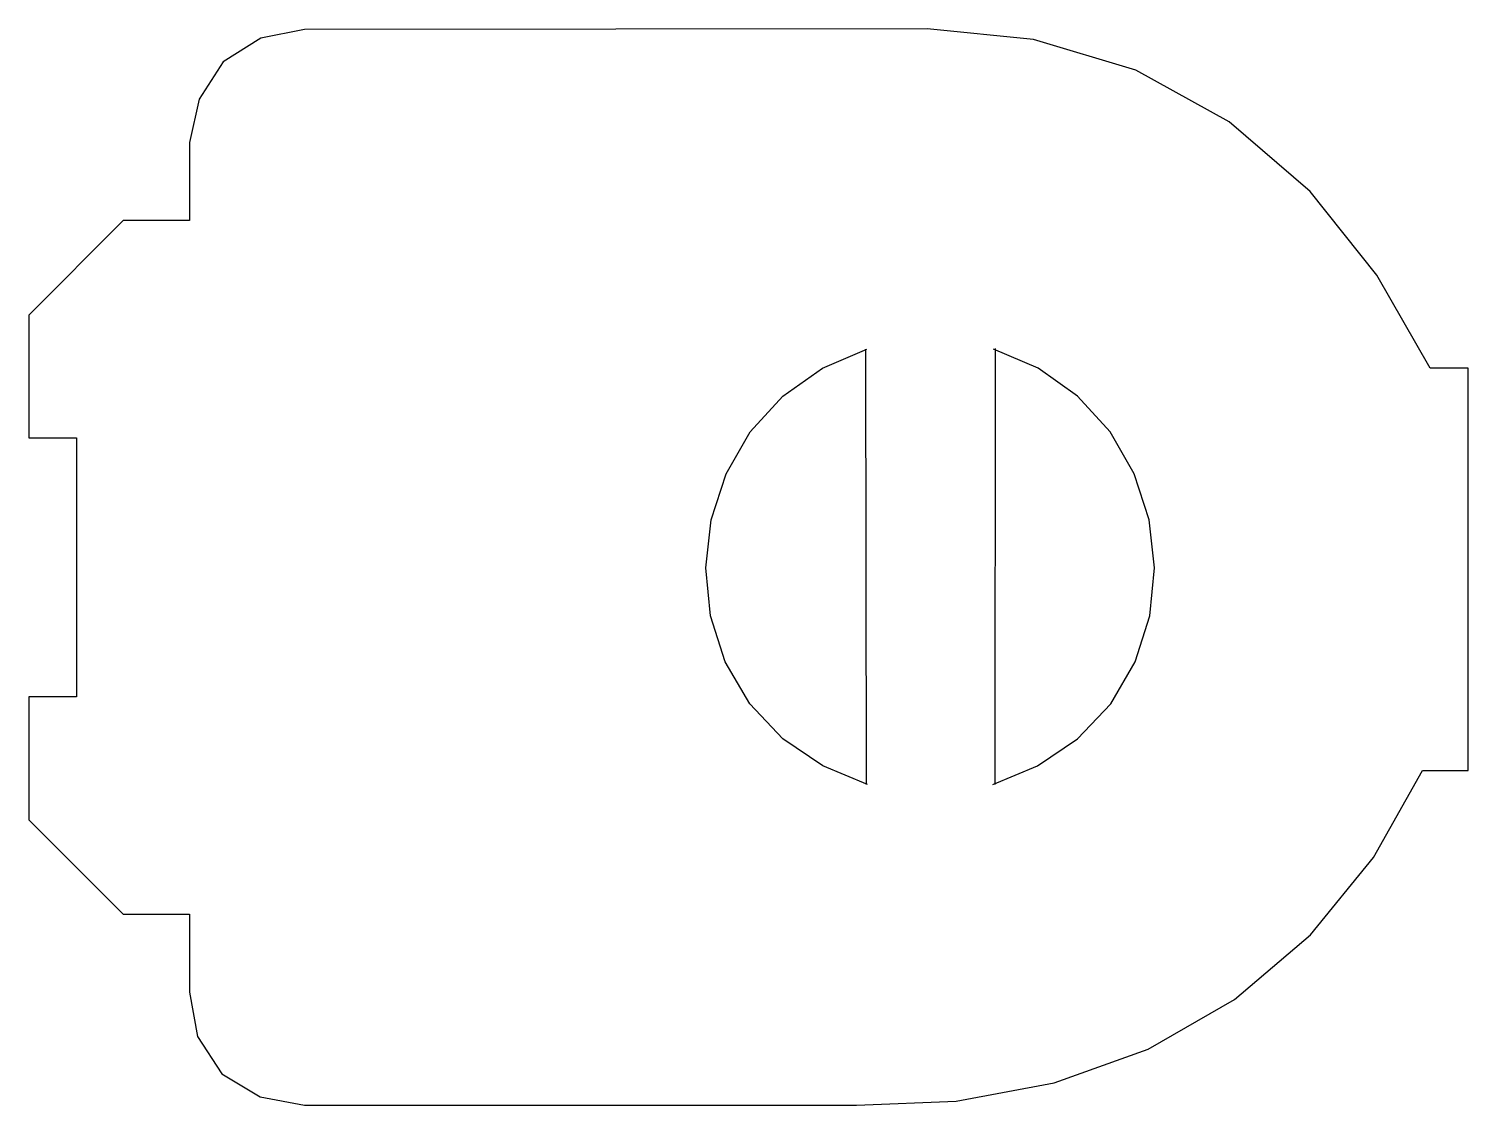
# Model space of a CAD drawing. Extents: x 19.5 to 40.1, y 34.4 to 49.8.
import ezdxf

# ---------------------------------------------------------------- set-up
doc = ezdxf.new("R2010")
doc.units = 0
doc.layers.add('Layer_1', color=7, linetype='CONTINUOUS')

msp = doc.modelspace()

# ---------------------------------------------------------------- linework, layer by layer
at = {"layer": 'Layer_1', "color": 1}
for points in [[(22.782166, 49.664579), (22.243647, 49.327283)], [(23.408329, 49.787531), (22.782166, 49.664579)], [(32.320829, 49.798331), (32.320829, 49.798331), (23.408329, 49.787131)], [(32.320829, 49.798331), (32.320829, 49.798331)], [(33.842454, 49.646715), (32.320829, 49.798331)], [(35.306877, 49.204683), (33.842454, 49.646715)], [(22.243647, 49.327283), (21.900051, 48.792387)], [(36.645321, 48.466187), (35.306877, 49.204683)], [(21.900051, 48.792387), (21.763015, 48.168811)], [(37.803527, 47.467843), (36.645321, 48.466187)], [(21.763015, 48.168811), (21.763015, 47.053211)], [(38.758794, 46.272691), (37.803527, 47.467843)], [(20.814578, 47.053211), (19.463015, 45.701611)], [(21.763015, 47.053211), (20.814578, 47.053211)], [(39.517669, 44.943691), (38.758794, 46.272691)], [(19.463015, 45.701611), (19.463015, 43.943851)], [(30.820977, 44.941699), (31.45833, 45.212411)], [(31.438172, 45.212411), (31.447548, 38.982723)], [(33.907856, 44.941699), (33.270502, 45.212411)], [(33.292703, 38.982723), (33.300143, 45.222491)], [(30.254858, 44.543163), (30.820977, 44.941699)], [(34.473975, 44.543163), (33.907856, 44.941699)], [(40.064544, 44.943691), (39.517669, 44.943691)], [(40.064544, 39.182723), (40.064544, 44.943691)], [(29.788675, 44.031075), (30.254858, 44.543163)], [(34.940158, 44.031075), (34.473975, 44.543163)], [(19.463015, 43.943851), (20.144266, 43.943851)], [(20.144266, 43.943851), (20.144266, 40.237603)], [(29.443142, 43.430963), (29.788675, 44.031075)], [(35.285691, 43.430963), (34.940158, 44.031075)], [(29.229872, 42.772507), (29.443142, 43.430963)], [(35.498961, 42.772507), (35.285691, 43.430963)], [(29.154728, 42.084443), (29.229872, 42.772507)], [(35.574105, 42.084443), (35.498961, 42.772507)], [(29.221368, 41.395763), (29.154728, 42.084443)], [(35.507465, 41.395763), (35.574105, 42.084443)], [(29.431282, 40.736643), (29.221368, 41.395763)], [(35.297551, 40.736643), (35.507465, 41.395763)], [(29.780777, 40.139363), (29.431282, 40.736643)], [(34.948056, 40.139363), (35.297551, 40.736643)], [(20.144266, 40.237603), (19.463015, 40.237603)], [(19.463015, 40.237603), (19.463015, 38.479763)], [(30.254701, 39.636323), (29.780777, 40.139363)], [(34.474132, 39.636323), (34.948056, 40.139363)], [(30.827821, 39.248483), (30.254701, 39.636323)], [(33.901012, 39.248483), (34.474132, 39.636323)], [(31.467705, 38.982723), (30.827821, 39.248483)], [(33.261128, 38.982723), (33.901012, 39.248483)], [(38.707969, 37.940403), (39.411454, 39.182643)], [(39.411454, 39.182723), (40.064544, 39.182723)], [(19.463015, 38.479763), (20.814578, 37.128243)], [(37.807066, 36.834083), (38.707969, 37.940403)], [(20.814578, 37.128243), (21.763015, 37.128243)], [(21.763015, 37.128243), (21.763015, 36.012563)], [(36.721361, 35.908563), (37.807066, 36.834083)], [(21.763015, 36.012563), (21.876136, 35.378883)], [(35.483854, 35.197443), (36.721361, 35.908563)], [(21.876136, 35.378883), (22.226178, 34.843763)], [(34.140362, 34.714483), (35.483854, 35.197443)], [(22.226178, 34.843763), (22.776821, 34.515443)], [(32.736811, 34.453043), (34.140362, 34.714483)], [(22.776821, 34.515443), (23.408329, 34.393843)], [(31.309891, 34.393843), (32.736811, 34.453043)], [(23.408329, 34.393843), (31.309891, 34.393843)]]:
    msp.add_lwpolyline(points, dxfattribs=at)

doc.saveas('drawing.dxf')
